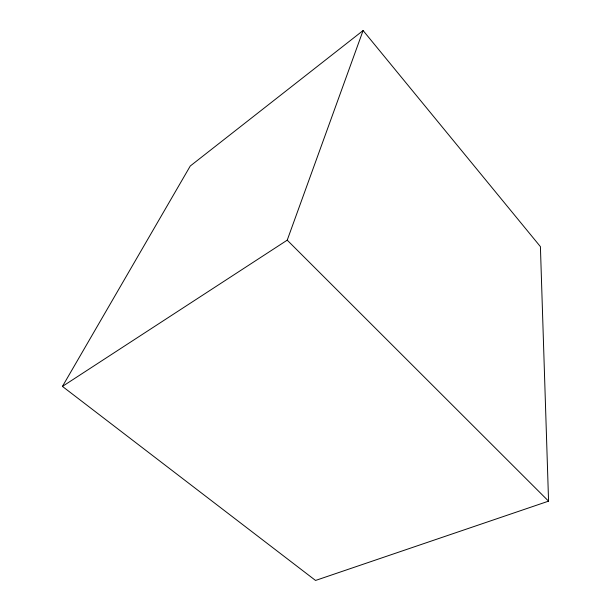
<?xml version="1.0" encoding="UTF-8"?>
<svg xmlns="http://www.w3.org/2000/svg" width="611" height="611" viewBox="0 0 611 611"><rect width="100%" height="100%" fill="white"/><g stroke="black" fill="none" stroke-linecap="round" stroke-linejoin="round"><path stroke-width="0.92" d="M62.437 386.412L287.223 240.161L363.094 30.55L540.407 246.63L548.563 501.15L315.543 580.45L62.437 386.412L190.265 166.009L363.094 30.55M287.223 240.161L548.563 501.15"/></g></svg>
